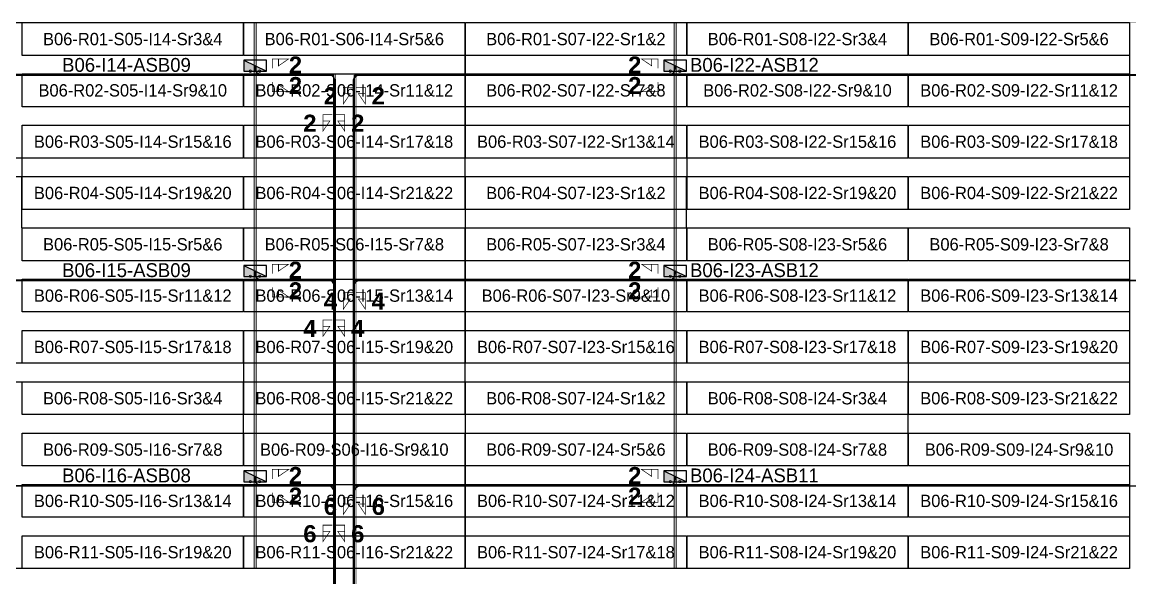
# Model space of a CAD drawing. Header units: metres. Extents: x 532643 to 533032, y 2674497 to 2674929.
# Drawn here: x 532773 to 532935, y 2674847.9 to 2674929.2 of the extents above; entities that cross this region are included whole.
import ezdxf
from ezdxf.enums import TextEntityAlignment as Align

# ---------------------------------------------------------------- set-up
doc = ezdxf.new("R2010")
doc.units = ezdxf.units.M
doc.header["$MEASUREMENT"] = 0
doc.layers.add('Boundary-12.5 MW Block', color=6, linetype='Continuous', lineweight=9)
doc.layers.add('PILE', color=1, linetype='Continuous', lineweight=15)
for name, color, linetype in [('DC Trench BL-06', 40, 'Continuous'), ('E-Inverter Grouping', 2, 'Continuous'), ('Inverter Block-06', 7, 'Continuous'), ('LT Cable(AG) INV to LT Panel BL-06', 2, 'Continuous'), ('Messenger Wire-BL06 (Master Path)', 30, 'Continuous'), ('Messenger Wire-Bl06 (MW Path)', 191, 'Continuous'), ('MMS Table Block-06', 8, 'Continuous'), ('Section Marking BL-06', 2, 'Continuous')]:
    doc.layers.add(name, color=color, linetype=linetype)
doc.styles.add('BoldTextStyle', font='arialbd.ttf')
doc.styles.get("Standard").update_dxf_attribs({"font": 'Adani Regular.ttf'})

# ---------------------------------------------------------------- blocks, each defined once
blk = doc.blocks.new('MMS Table (32.292 x 4.788)')
at = {"color": 0}
blk.add_lwpolyline([(0, -0.002), (0, 4.786), (32.292, 4.786), (32.292, -0.002)], close=True, dxfattribs=at)
at = {"color": 7}
blk.add_attdef('ID1', text='', height=1.8, dxfattribs=at).set_placement((16.146, 2.392), align=Align.MIDDLE_CENTER)
blk = doc.blocks.new('Inverter Block')
h = blk.add_hatch(color=0)
h.dxf.hatch_style = 1
h.paths.add_polyline_path([(-1.46, 2.27), (-1.46, 0.85), (1.46, 0.85)])
at = {"color": 0}
blk.add_lwpolyline([(1.46, 2.27), (-1.46, 2.27), (-1.46, 0.85), (1.46, 0.85)], close=True, dxfattribs=at)
blk.add_lwpolyline([(-1.46, 2.27), (1.46, 0.85)], dxfattribs=at)
at = {"layer": 'PILE'}
for centre in [(-0.61, 0.85), (0.61, 0.85)]:
    blk.add_circle(centre, 0.156, dxfattribs=at)
at = {"color": 7}
blk.add_attdef('ID', (-1.46, 3.01), '', height=1.8, dxfattribs=at)

msp = doc.modelspace()

# ---------------------------------------------------------------- linework, layer by layer
at = {"layer": 'Boundary-12.5 MW Block', "const_width": 0.05}
msp.add_lwpolyline([(532643.48, 2674929.08), (533032.08, 2674929.08), (533032.08, 2674496.79), (532935.01, 2674496.79), (532935.01, 2674646.79), (532643.48, 2674646.79)], close=True, dxfattribs=at)
at = {"layer": 'DC Trench BL-06', "color": 40, "const_width": 0.15}
for points in [[(532807.23, 2674929.08), (532806.93, 2674929.08), (532806.93, 2674849.29), (532807.23, 2674849.29)], [(532868.63, 2674929.08), (532868.33, 2674929.08), (532868.33, 2674849.29), (532868.63, 2674849.29)]]:
    msp.add_lwpolyline(points, close=True, dxfattribs=at)
at = {"layer": 'E-Inverter Grouping'}
for points in [[(532837.73, 2674901.79), (532773.05, 2674901.79), (532773.05, 2674909.29), (532740.66, 2674909.29), (532740.66, 2674929.08), (532837.73, 2674929.08)], [(532934.91, 2674901.79), (532870.22, 2674901.79), (532870.22, 2674909.29), (532837.83, 2674909.29), (532837.83, 2674929.08), (532934.91, 2674929.08)], [(532837.73, 2674871.79), (532805.44, 2674871.79), (532805.44, 2674879.29), (532740.66, 2674879.29), (532740.66, 2674906.58), (532772.95, 2674906.58), (532772.95, 2674899.08), (532837.73, 2674899.08)], [(532934.91, 2674871.79), (532902.62, 2674871.79), (532902.62, 2674879.29), (532837.83, 2674879.29), (532837.83, 2674906.58), (532870.12, 2674906.58), (532870.12, 2674899.08), (532934.91, 2674899.08)], [(532805.34, 2674869.08), (532837.73, 2674869.08), (532837.73, 2674849.29), (532740.66, 2674849.29), (532740.66, 2674876.58), (532805.34, 2674876.58)], [(532902.52, 2674869.08), (532934.91, 2674869.08), (532934.91, 2674849.29), (532837.83, 2674849.29), (532837.83, 2674876.58), (532902.52, 2674876.58)]]:
    msp.add_lwpolyline(points, close=True, dxfattribs=at)
at = {"layer": 'LT Cable(AG) INV to LT Panel BL-06'}
for points in [[(532828.48, 2674796.8), (532828.32, 2674796.8, -0.127804), (532827.88, 2674796.92), (532825.81, 2674798.07, 0.127804), (532825.38, 2674798.19), (532819.7, 2674798.19, -0.414214), (532818.8, 2674799.09), (532818.8, 2674810.35, 0.039958), (532818.79, 2674810.5), (532818.72, 2674810.94, -0.039958), (532818.7, 2674811.08), (532818.7, 2674920.59, 0.414214), (532817.8, 2674921.49), (532710.8, 2674921.49, -0.414214), (532709.9, 2674922.39), (532709.9, 2674922.69)], [(532828.48, 2674796.83), (532828.32, 2674796.83, -0.127804), (532827.88, 2674796.94), (532825.81, 2674798.1, 0.127804), (532825.38, 2674798.21), (532819.72, 2674798.21, -0.414214), (532818.82, 2674799.11), (532818.82, 2674810.36, 0.039958), (532818.81, 2674810.5), (532818.74, 2674810.94, -0.039958), (532818.73, 2674811.08), (532818.73, 2674920.61, 0.414214), (532817.83, 2674921.51), (532807.98, 2674921.51, -0.414214), (532807.08, 2674922.41), (532807.08, 2674922.69)], [(532830.48, 2674796.75), (532828.32, 2674796.75, -0.127804), (532827.88, 2674796.87), (532825.81, 2674798.02, 0.127804), (532825.38, 2674798.14), (532819.65, 2674798.14, -0.414214), (532818.75, 2674799.04), (532818.75, 2674810.35, 0.039958), (532818.74, 2674810.49), (532818.67, 2674810.93, -0.039958), (532818.65, 2674811.08), (532818.65, 2674890.54, 0.414214), (532817.75, 2674891.44), (532710.8, 2674891.44, -0.414214), (532709.9, 2674892.34), (532709.9, 2674892.69)], [(532828.48, 2674796.78), (532828.32, 2674796.78, -0.127804), (532827.88, 2674796.89), (532825.81, 2674798.05, 0.127804), (532825.38, 2674798.16), (532819.67, 2674798.16, -0.414214), (532818.77, 2674799.06), (532818.77, 2674810.35, 0.039958), (532818.76, 2674810.49), (532818.69, 2674810.94, -0.039958), (532818.68, 2674811.08), (532818.68, 2674890.56, 0.414214), (532817.78, 2674891.46), (532807.98, 2674891.46, -0.414214), (532807.08, 2674892.36), (532807.08, 2674892.69)], [(532830.48, 2674796.7), (532828.32, 2674796.7, -0.127804), (532827.88, 2674796.82), (532825.81, 2674797.97, 0.127804), (532825.38, 2674798.09), (532819.6, 2674798.09, -0.414214), (532818.7, 2674798.99), (532818.7, 2674810.35, 0.039958), (532818.69, 2674810.49), (532818.62, 2674810.93, -0.039958), (532818.6, 2674811.07), (532818.6, 2674860.49, 0.414214), (532817.7, 2674861.39), (532710.8, 2674861.39, -0.414214), (532709.9, 2674862.29), (532709.9, 2674862.69)], [(532830.48, 2674796.73), (532828.32, 2674796.73, -0.127804), (532827.88, 2674796.84), (532825.81, 2674798, 0.127804), (532825.38, 2674798.11), (532819.62, 2674798.11, -0.414214), (532818.72, 2674799.01), (532818.72, 2674810.35, 0.039958), (532818.71, 2674810.49), (532818.64, 2674810.93, -0.039958), (532818.63, 2674811.08), (532818.63, 2674860.51, 0.414214), (532817.73, 2674861.41), (532807.98, 2674861.41, -0.414214), (532807.08, 2674862.31), (532807.08, 2674862.69)]]:
    msp.add_lwpolyline(points, format="xyb", dxfattribs=at)
at = {"layer": 'LT Cable(AG) INV to LT Panel BL-06', "color": 5}
for points in [[(532829.51, 2674797.2, -0.325999), (532828.88, 2674798.06), (532828.88, 2674801.28, 0.214019), (532828.58, 2674801.95), (532821.87, 2674807.93, -0.214019), (532821.57, 2674808.6), (532821.57, 2674810.33, 0.043015), (532821.55, 2674810.48), (532821.48, 2674810.91, -0.043015), (532821.47, 2674811.07), (532821.47, 2674920.6, -0.414214), (532822.37, 2674921.5), (532867.58, 2674921.5, 0.414214), (532868.48, 2674922.4), (532868.48, 2674922.69)], [(532829.51, 2674797.24, -0.317911), (532828.91, 2674798.09), (532828.91, 2674801.29, 0.214019), (532828.61, 2674801.96), (532821.89, 2674807.94, -0.214019), (532821.59, 2674808.61), (532821.59, 2674810.33, 0.043015), (532821.58, 2674810.48), (532821.5, 2674810.92, -0.043015), (532821.49, 2674811.07), (532821.49, 2674920.58, -0.414214), (532822.39, 2674921.48), (532964.76, 2674921.48, 0.414214), (532965.66, 2674922.38), (532965.66, 2674922.69)], [(532829.51, 2674797.27, -0.309777), (532828.93, 2674798.11), (532828.93, 2674801.3, 0.214019), (532828.63, 2674801.97), (532821.92, 2674807.95, -0.214019), (532821.62, 2674808.62), (532821.62, 2674810.33, 0.043015), (532821.6, 2674810.49), (532821.53, 2674810.92, -0.043015), (532821.52, 2674811.07), (532821.52, 2674890.55, -0.414214), (532822.42, 2674891.45), (532867.58, 2674891.45, 0.414214), (532868.48, 2674892.35), (532868.48, 2674892.69)], [(532829.51, 2674797.31, -0.301586), (532828.96, 2674798.14), (532828.96, 2674801.31, 0.214019), (532828.66, 2674801.98), (532821.94, 2674807.96, -0.214019), (532821.64, 2674808.63), (532821.64, 2674810.33, 0.043015), (532821.63, 2674810.49), (532821.55, 2674810.92, -0.043015), (532821.54, 2674811.07), (532821.54, 2674890.53, -0.414214), (532822.44, 2674891.43), (532964.76, 2674891.43, 0.414214), (532965.66, 2674892.33), (532965.66, 2674892.69)], [(532831.58, 2674797.26), (532829.88, 2674797.26, -0.414214), (532828.98, 2674798.16), (532828.98, 2674801.32, 0.214019), (532828.68, 2674801.99), (532821.97, 2674807.97, -0.214019), (532821.67, 2674808.64), (532821.67, 2674810.34, 0.043015), (532821.65, 2674810.49), (532821.58, 2674810.92, -0.043015), (532821.57, 2674811.08), (532821.57, 2674860.5, -0.414214), (532822.47, 2674861.4), (532867.58, 2674861.4, 0.414214), (532868.48, 2674862.3), (532868.48, 2674862.69)], [(532831.58, 2674797.29), (532829.91, 2674797.29, -0.414214), (532829.01, 2674798.19), (532829.01, 2674801.33, 0.214019), (532828.71, 2674802), (532821.99, 2674807.98, -0.214019), (532821.69, 2674808.65), (532821.69, 2674810.34, 0.043015), (532821.68, 2674810.49), (532821.6, 2674810.92, -0.043015), (532821.59, 2674811.08), (532821.59, 2674860.48, -0.414214), (532822.49, 2674861.38), (532964.76, 2674861.38, 0.414214), (532965.66, 2674862.28), (532965.66, 2674862.69)]]:
    msp.add_lwpolyline(points, format="xyb", dxfattribs=at)
at = {"layer": 'Messenger Wire-BL06 (Master Path)'}
for points in [[(532708.26, 2674921.38), (532818.59, 2674921.38)], [(532818.59, 2674811), (532818.59, 2674921.58)], [(532821.59, 2674811), (532821.59, 2674921.38)], [(532821.59, 2674921.38), (532967.3, 2674921.38)], [(532708.26, 2674891.38), (532818.59, 2674891.38)], [(532821.59, 2674891.38), (532967.3, 2674891.38)], [(532708.26, 2674861.38), (532818.59, 2674861.38)], [(532821.59, 2674861.38), (532967.3, 2674861.38)]]:
    msp.add_lwpolyline(points, dxfattribs=at)
at = {"layer": 'Messenger Wire-Bl06 (MW Path)', "const_width": 0.1}
for points in [[(532708.26, 2674921.38), (532818.59, 2674921.38)], [(532818.84, 2674811), (532818.84, 2674921.58)], [(532821.59, 2674921.38), (532967.3, 2674921.38)], [(532821.84, 2674811), (532821.84, 2674921.38)], [(532708.26, 2674891.38), (532818.59, 2674891.38)], [(532821.59, 2674891.38), (532967.3, 2674891.38)], [(532708.26, 2674861.38), (532818.59, 2674861.38)], [(532821.59, 2674861.38), (532967.3, 2674861.38)]]:
    msp.add_lwpolyline(points, dxfattribs=at)
at = {"layer": 'Section Marking BL-06', "color": 94, "lineweight": 35, "true_color": 0x00a500, "const_width": 0.1}
for points in [[(532809.58, 2674922.38), (532809.58, 2674923.77), (532811.98, 2674923.77), (532810.5, 2674922.76), (532810.5, 2674923.77)], [(532865.98, 2674922.38), (532865.98, 2674923.77), (532863.58, 2674923.77), (532865.06, 2674922.76), (532865.06, 2674923.77)], [(532809.58, 2674920.38), (532809.58, 2674918.99), (532811.98, 2674918.99), (532810.5, 2674920), (532810.5, 2674918.99)], [(532821.39, 2674919.63), (532820, 2674919.63), (532820, 2674917.23), (532821.01, 2674918.71), (532820, 2674918.71)], [(532821.79, 2674919.63), (532823.18, 2674919.63), (532823.18, 2674917.23), (532822.17, 2674918.71), (532823.18, 2674918.71)], [(532865.98, 2674920.38), (532865.98, 2674918.99), (532863.58, 2674918.99), (532865.06, 2674920), (532865.06, 2674918.99)], [(532818.39, 2674915.63), (532817, 2674915.63), (532817, 2674913.23), (532818.01, 2674914.71), (532817, 2674914.71)], [(532818.79, 2674915.63), (532820.18, 2674915.63), (532820.18, 2674913.23), (532819.17, 2674914.71), (532820.18, 2674914.71)], [(532809.58, 2674892.38), (532809.58, 2674893.77), (532811.98, 2674893.77), (532810.5, 2674892.76), (532810.5, 2674893.77)], [(532865.98, 2674892.38), (532865.98, 2674893.77), (532863.58, 2674893.77), (532865.06, 2674892.76), (532865.06, 2674893.77)], [(532809.58, 2674890.38), (532809.58, 2674888.99), (532811.98, 2674888.99), (532810.5, 2674890), (532810.5, 2674888.99)], [(532865.98, 2674890.38), (532865.98, 2674888.99), (532863.58, 2674888.99), (532865.06, 2674890), (532865.06, 2674888.99)], [(532821.39, 2674889.63), (532820, 2674889.63), (532820, 2674887.23), (532821.01, 2674888.71), (532820, 2674888.71)], [(532821.79, 2674889.63), (532823.18, 2674889.63), (532823.18, 2674887.23), (532822.17, 2674888.71), (532823.18, 2674888.71)], [(532818.39, 2674885.63), (532817, 2674885.63), (532817, 2674883.23), (532818.01, 2674884.71), (532817, 2674884.71)], [(532818.79, 2674885.63), (532820.18, 2674885.63), (532820.18, 2674883.23), (532819.17, 2674884.71), (532820.18, 2674884.71)], [(532809.58, 2674862.38), (532809.58, 2674863.77), (532811.98, 2674863.77), (532810.5, 2674862.76), (532810.5, 2674863.77)], [(532865.98, 2674862.38), (532865.98, 2674863.77), (532863.58, 2674863.77), (532865.06, 2674862.76), (532865.06, 2674863.77)], [(532809.58, 2674860.38), (532809.58, 2674858.99), (532811.98, 2674858.99), (532810.5, 2674860), (532810.5, 2674858.99)], [(532821.39, 2674859.63), (532820, 2674859.63), (532820, 2674857.23), (532821.01, 2674858.71), (532820, 2674858.71)], [(532821.79, 2674859.63), (532823.18, 2674859.63), (532823.18, 2674857.23), (532822.17, 2674858.71), (532823.18, 2674858.71)], [(532865.98, 2674860.38), (532865.98, 2674858.99), (532863.58, 2674858.99), (532865.06, 2674860), (532865.06, 2674858.99)], [(532818.39, 2674855.63), (532817, 2674855.63), (532817, 2674853.23), (532818.01, 2674854.71), (532817, 2674854.71)], [(532818.79, 2674855.63), (532820.18, 2674855.63), (532820.18, 2674853.23), (532819.17, 2674854.71), (532820.18, 2674854.71)]]:
    msp.add_lwpolyline(points, dxfattribs=at)

# ---------------------------------------------------------------- block references
at = {"layer": 'Inverter Block-06'}
ref = msp.add_blockref('Inverter Block', (532807.08, 2674921.03), dxfattribs=dict(at, xscale=1.124999999976148, yscale=1.124999999976148, zscale=1.124999999976148))
ref.add_attrib('ID', 'B06-I14-ASB09', (532778.87, 2674921.89), dxfattribs={"layer": '0', "color": 7, "height": 2.025})
ref = msp.add_blockref('Inverter Block', (532868.48, 2674921.03), dxfattribs=dict(at, xscale=1.124999999976148, yscale=1.124999999976148, zscale=1.124999999976148))
ref.add_attrib('ID', 'B06-I22-ASB12', (532870.66, 2674921.89), dxfattribs={"layer": '0', "color": 7, "height": 2.025})
ref = msp.add_blockref('Inverter Block', (532807.08, 2674891.03), dxfattribs=dict(at, xscale=1.124999999976148, yscale=1.124999999976148, zscale=1.124999999976148))
ref.add_attrib('ID', 'B06-I15-ASB09', (532778.87, 2674891.89), dxfattribs={"layer": '0', "color": 7, "height": 2.025})
ref = msp.add_blockref('Inverter Block', (532868.48, 2674891.03), dxfattribs=dict(at, xscale=1.124999999976148, yscale=1.124999999976148, zscale=1.124999999976148))
ref.add_attrib('ID', 'B06-I23-ASB12', (532870.66, 2674891.89), dxfattribs={"layer": '0', "color": 7, "height": 2.025})
ref = msp.add_blockref('Inverter Block', (532807.08, 2674861.03), dxfattribs=dict(at, xscale=1.124999999976148, yscale=1.124999999976148, zscale=1.124999999976148))
ref.add_attrib('ID', 'B06-I16-ASB08', (532778.87, 2674861.89), dxfattribs={"layer": '0', "color": 7, "height": 2.025})
ref = msp.add_blockref('Inverter Block', (532868.48, 2674861.03), dxfattribs=dict(at, xscale=1.124999999976148, yscale=1.124999999976148, zscale=1.124999999976148))
ref.add_attrib('ID', 'B06-I24-ASB11', (532870.66, 2674861.89), dxfattribs={"layer": '0', "color": 7, "height": 2.025})
at = {"layer": 'MMS Table Block-06'}
for p, values in [((532773.05, 2674924.29), {'ID1': 'B06-R01-S05-I14-Sr3&4'}), ((532805.44, 2674924.29), {'ID1': 'B06-R01-S06-I14-Sr5&6'}), ((532837.83, 2674924.29), {'ID1': 'B06-R01-S07-I22-Sr1&2'}), ((532870.22, 2674924.29), {'ID1': 'B06-R01-S08-I22-Sr3&4'}), ((532902.62, 2674924.29), {'ID1': 'B06-R01-S09-I22-Sr5&6'}), ((532773.05, 2674916.79), {'ID1': 'B06-R02-S05-I14-Sr9&10'}), ((532805.44, 2674916.79), {'ID1': 'B06-R02-S06-I14-Sr11&12'}), ((532837.83, 2674916.79), {'ID1': 'B06-R02-S07-I22-Sr7&8'}), ((532870.22, 2674916.79), {'ID1': 'B06-R02-S08-I22-Sr9&10'}), ((532902.62, 2674916.79), {'ID1': 'B06-R02-S09-I22-Sr11&12'}), ((532773.05, 2674909.29), {'ID1': 'B06-R03-S05-I14-Sr15&16'}), ((532805.44, 2674909.29), {'ID1': 'B06-R03-S06-I14-Sr17&18'}), ((532837.83, 2674909.29), {'ID1': 'B06-R03-S07-I22-Sr13&14'}), ((532870.22, 2674909.29), {'ID1': 'B06-R03-S08-I22-Sr15&16'}), ((532902.62, 2674909.29), {'ID1': 'B06-R03-S09-I22-Sr17&18'}), ((532773.05, 2674901.79), {'ID1': 'B06-R04-S05-I14-Sr19&20'}), ((532805.44, 2674901.79), {'ID1': 'B06-R04-S06-I14-Sr21&22'}), ((532837.83, 2674901.79), {'ID1': 'B06-R04-S07-I23-Sr1&2'}), ((532870.22, 2674901.79), {'ID1': 'B06-R04-S08-I22-Sr19&20'}), ((532902.62, 2674901.79), {'ID1': 'B06-R04-S09-I22-Sr21&22'}), ((532773.05, 2674894.29), {'ID1': 'B06-R05-S05-I15-Sr5&6'}), ((532805.44, 2674894.29), {'ID1': 'B06-R05-S06-I15-Sr7&8'}), ((532837.83, 2674894.29), {'ID1': 'B06-R05-S07-I23-Sr3&4'}), ((532870.22, 2674894.29), {'ID1': 'B06-R05-S08-I23-Sr5&6'}), ((532902.62, 2674894.29), {'ID1': 'B06-R05-S09-I23-Sr7&8'}), ((532773.05, 2674886.79), {'ID1': 'B06-R06-S05-I15-Sr11&12'}), ((532805.44, 2674886.79), {'ID1': 'B06-R06-S06-I15-Sr13&14'}), ((532837.83, 2674886.79), {'ID1': 'B06-R06-S07-I23-Sr9&10'}), ((532870.22, 2674886.79), {'ID1': 'B06-R06-S08-I23-Sr11&12'}), ((532902.62, 2674886.79), {'ID1': 'B06-R06-S09-I23-Sr13&14'}), ((532773.05, 2674879.29), {'ID1': 'B06-R07-S05-I15-Sr17&18'}), ((532805.44, 2674879.29), {'ID1': 'B06-R07-S06-I15-Sr19&20'}), ((532837.83, 2674879.29), {'ID1': 'B06-R07-S07-I23-Sr15&16'}), ((532870.22, 2674879.29), {'ID1': 'B06-R07-S08-I23-Sr17&18'}), ((532902.62, 2674879.29), {'ID1': 'B06-R07-S09-I23-Sr19&20'}), ((532773.05, 2674871.79), {'ID1': 'B06-R08-S05-I16-Sr3&4'}), ((532805.44, 2674871.79), {'ID1': 'B06-R08-S06-I15-Sr21&22'}), ((532837.83, 2674871.79), {'ID1': 'B06-R08-S07-I24-Sr1&2'}), ((532870.22, 2674871.79), {'ID1': 'B06-R08-S08-I24-Sr3&4'}), ((532902.62, 2674871.79), {'ID1': 'B06-R08-S09-I23-Sr21&22'}), ((532773.05, 2674864.29), {'ID1': 'B06-R09-S05-I16-Sr7&8'}), ((532805.44, 2674864.29), {'ID1': 'B06-R09-S06-I16-Sr9&10'}), ((532837.83, 2674864.29), {'ID1': 'B06-R09-S07-I24-Sr5&6'}), ((532870.22, 2674864.29), {'ID1': 'B06-R09-S08-I24-Sr7&8'}), ((532902.62, 2674864.29), {'ID1': 'B06-R09-S09-I24-Sr9&10'}), ((532773.05, 2674856.79), {'ID1': 'B06-R10-S05-I16-Sr13&14'}), ((532805.44, 2674856.79), {'ID1': 'B06-R10-S06-I16-Sr15&16'}), ((532837.83, 2674856.79), {'ID1': 'B06-R10-S07-I24-Sr11&12'}), ((532870.22, 2674856.79), {'ID1': 'B06-R10-S08-I24-Sr13&14'}), ((532902.62, 2674856.79), {'ID1': 'B06-R10-S09-I24-Sr15&16'}), ((532773.05, 2674849.29), {'ID1': 'B06-R11-S05-I16-Sr19&20'}), ((532805.44, 2674849.29), {'ID1': 'B06-R11-S06-I16-Sr21&22'}), ((532837.83, 2674849.29), {'ID1': 'B06-R11-S07-I24-Sr17&18'}), ((532870.22, 2674849.29), {'ID1': 'B06-R11-S08-I24-Sr19&20'}), ((532902.62, 2674849.29), {'ID1': 'B06-R11-S09-I24-Sr21&22'})]:
    msp.add_blockref('MMS Table (32.292 x 4.788)', p, dxfattribs=at).add_auto_attribs(values)

# ---------------------------------------------------------------- texts
at = {"layer": 'Section Marking BL-06', "color": 94, "true_color": 0x00a500, "style": 'BoldTextStyle'}
for s, p in [('2', (532812.98, 2674922.88)), ('2', (532862.58, 2674922.88)), ('2', (532812.98, 2674919.88)), ('2', (532862.58, 2674919.88)), ('2', (532818.09, 2674918.38)), ('2', (532825.09, 2674918.38)), ('2', (532815.09, 2674914.38)), ('2', (532822.09, 2674914.38)), ('2', (532812.98, 2674892.88)), ('2', (532862.58, 2674892.88)), ('2', (532812.98, 2674889.88)), ('2', (532862.58, 2674889.88)), ('4', (532818.09, 2674888.38)), ('4', (532825.09, 2674888.38)), ('4', (532815.09, 2674884.38)), ('4', (532822.09, 2674884.38)), ('2', (532812.98, 2674862.88)), ('2', (532862.58, 2674862.88)), ('2', (532812.98, 2674859.88)), ('2', (532862.58, 2674859.88)), ('6', (532818.09, 2674858.38)), ('6', (532825.09, 2674858.38)), ('6', (532815.09, 2674854.38)), ('6', (532822.09, 2674854.38))]:
    msp.add_text(s, height=2.5, dxfattribs=at).set_placement(p, align=Align.MIDDLE_CENTER)

doc.saveas('drawing.dxf')
